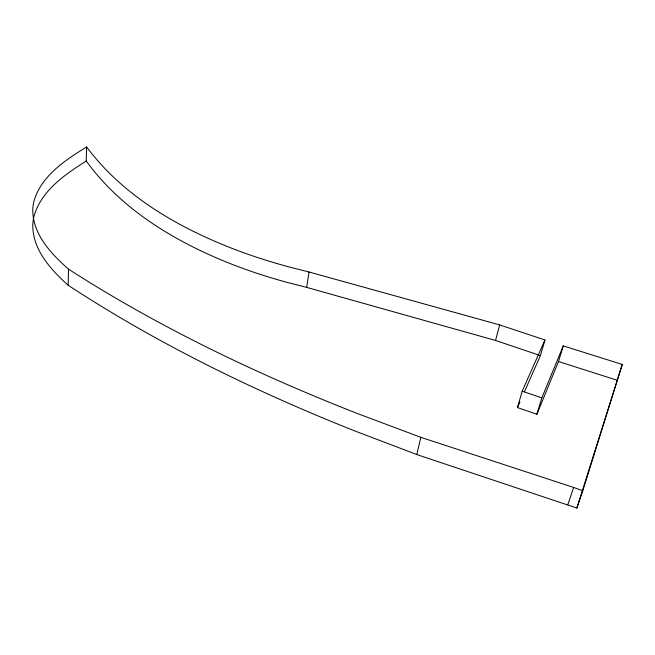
<?xml version="1.0" encoding="UTF-8"?>
<svg xmlns="http://www.w3.org/2000/svg" width="655" height="655" viewBox="0 0 655 655"><rect width="100%" height="100%" fill="white"/><g stroke="black" fill="none" stroke-linecap="round" stroke-linejoin="round"><path stroke-width="0.98" d="M544.976 339.986L522.174 391.199L517.45 407.566L536.887 414.247L541.824 397.855L563.275 345.889L622.25 364.45L582.811 490.751L576.85 508.043L416.785 454.545L353.471 430.433A857.42 287.57 14.1 0 1 222.7 372.72C169.53 346.651 117.728 317.74 68.194 285.285L68.497 269.139C51.303 253.944 32.856 234.572 32.75 210.116A193.569 90.226 6.2 0 1 34.117 200.594C41.781 175.393 65.369 160.107 86.624 146.949C122.968 195.763 177.611 227.211 233.45 248.925A271.563 109.762 9.4 0 0 289.076 266.953L309.021 271.997L499.667 324.905L544.976 339.986L540.391 355.608L524.418 391.788M540.391 355.608L495.548 340.461L306.679 287.389L286.915 282.338A269.631 111.808 9.4 0 1 231.788 264.219C176.138 242.26 121.945 210.19 86.239 161.024L86.624 146.949M306.679 287.389L309.021 271.997M416.785 454.545L420.821 437.327L356.787 413.297A863.978 282.313 14 0 1 224.55 355.87C170.914 330.022 118.596 301.349 68.497 269.139M495.548 340.461L499.667 324.905M536.887 414.247L558.51 361.535L563.275 345.889M576.85 508.043L622.25 364.45M567.787 504.743L573.633 487.451L420.821 437.327M517.45 407.566L519.906 401.998M86.239 161.024C64.992 174.533 41.601 190.351 34.126 215.773A192.005 91.725 6.1 0 0 32.766 225.459C32.824 250.063 50.984 269.803 68.194 285.285M558.51 361.535L616.871 380.162M522.174 391.199L541.824 397.855M573.633 487.451L582.811 490.751"/></g></svg>
